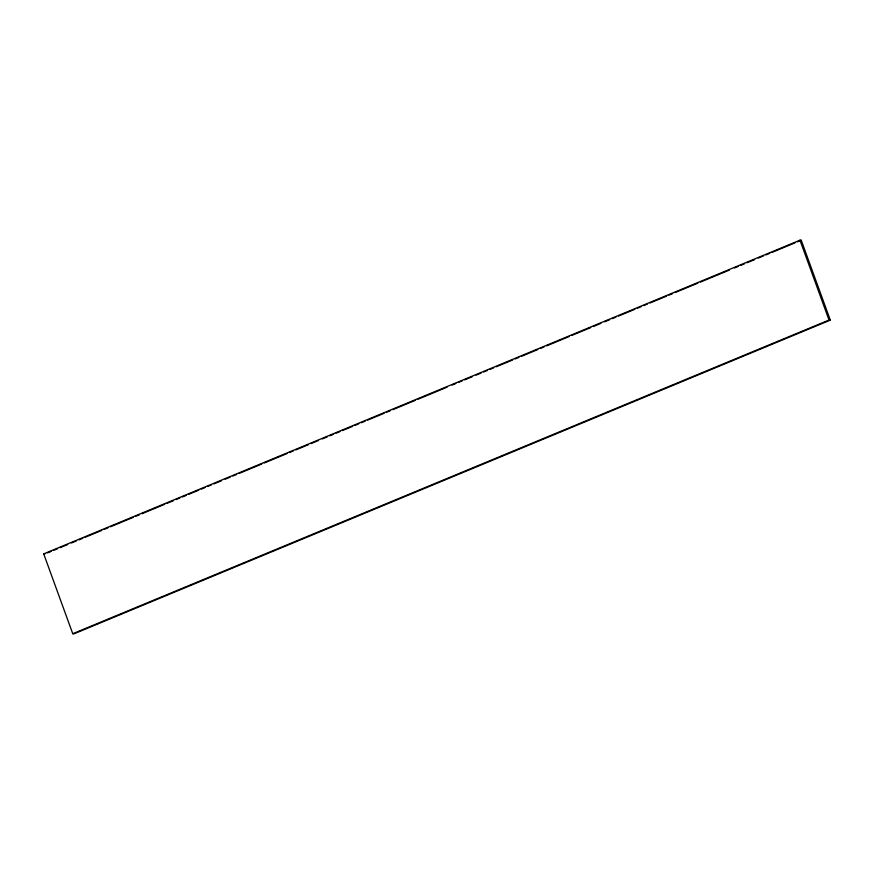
<?xml version="1.0" encoding="UTF-8"?>
<svg xmlns="http://www.w3.org/2000/svg" width="874" height="874" viewBox="0 0 874 874"><rect width="100%" height="100%" fill="white"/><g stroke="black" fill="none" stroke-linecap="round" stroke-linejoin="round"><path stroke-width="1.31" d="M43.7 553.876L799.961 240.186L801.24 240.274L830.3 320.124L74.039 633.814L72.76 633.726L43.7 553.876L44.967 553.963M47.491 552.914L51.271 551.341M53.795 550.303L57.575 548.73M60.098 547.681L67.659 544.546M71.439 542.983L76.486 540.886M79.01 539.837L82.79 538.275M85.302 537.226L101.69 530.431M104.214 529.382L107.994 527.82M110.517 526.771L133.209 517.364M135.721 516.316L139.501 514.742M142.025 513.704L164.716 504.287M167.24 503.249L173.533 500.627M176.056 499.589L179.836 498.016M182.36 496.967L186.14 495.405M188.664 494.356L198.748 490.172M201.271 489.134L205.051 487.561M207.564 486.512L211.355 484.95M213.868 483.901L221.439 480.766M225.219 479.192L230.255 477.106M232.779 476.057L236.559 474.495M239.083 473.446L261.763 464.039M264.287 462.991L286.978 453.584M289.502 452.535L293.282 450.962M295.805 449.924L308.402 444.691M310.926 443.642L318.486 440.507M322.266 438.945L327.313 436.847M329.837 435.798L333.617 434.236M336.129 433.187L339.92 431.625M342.433 430.576L352.517 426.392M355.041 425.343L358.821 423.781M361.344 422.732L365.124 421.17M367.648 420.121L384.036 413.326M386.548 412.277L390.328 410.704M392.852 409.666L415.543 400.248M418.067 399.21L447.051 387.182M452.098 385.095L455.878 383.522M458.402 382.473L462.182 380.911M464.695 379.862L472.266 376.727M476.046 375.154L481.082 373.067M483.606 372.018L487.386 370.456M489.91 369.407L493.69 367.834M496.214 366.796L512.601 360.001M515.114 358.952L518.894 357.379M521.417 356.341L537.805 349.534M540.329 348.497L544.109 346.923M546.632 345.875L569.313 336.468M571.836 335.419L590.748 327.586M593.26 326.537L600.831 323.402M604.611 321.829L609.648 319.742M612.171 318.693L615.952 317.131M618.475 316.082L634.863 309.287M637.375 308.238L641.155 306.665M643.679 305.627L647.459 304.054M649.983 303.005L666.37 296.21M668.894 295.172L672.674 293.598M675.198 292.55L697.878 283.143M700.402 282.094L729.397 270.077M734.433 267.979L738.213 266.417M740.737 265.368L744.517 263.795M747.041 262.757L754.601 259.622M758.381 258.048L763.428 255.962M765.941 254.913L769.721 253.34M772.245 252.302L794.936 242.885M797.459 241.836L801.24 240.274M72.76 633.726L829.033 320.037L830.3 320.124M799.961 240.186L829.033 320.037"/></g></svg>
